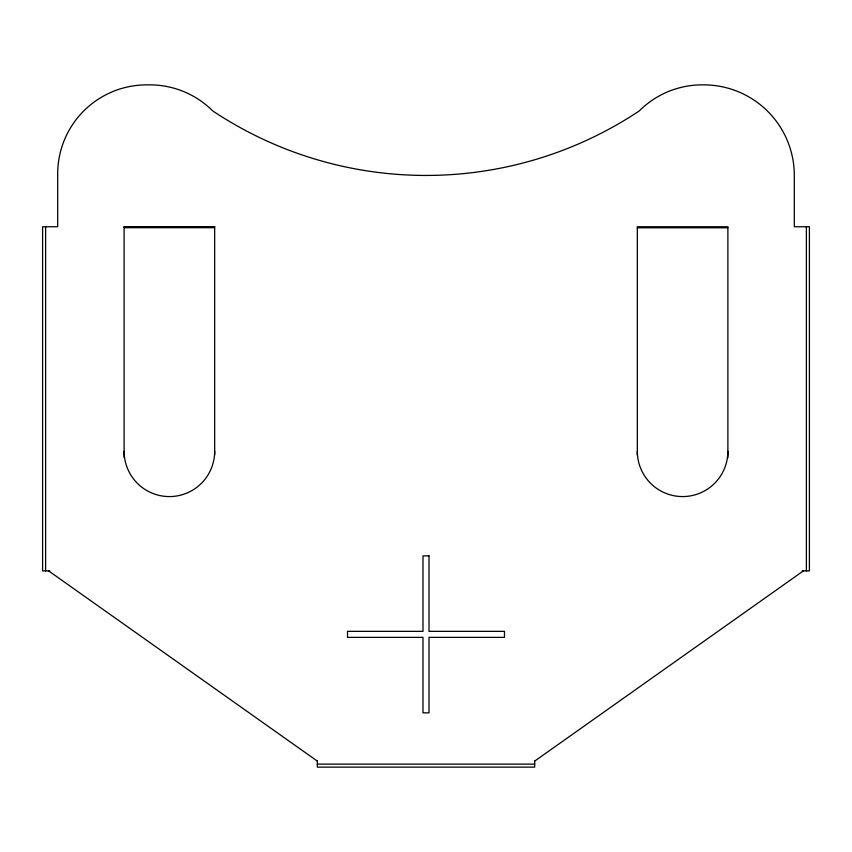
<?xml version="1.0" encoding="UTF-8"?>
<svg xmlns="http://www.w3.org/2000/svg" width="852" height="852" viewBox="0 0 852 852"><rect width="100%" height="100%" fill="white"/><g stroke="black" fill="none" stroke-linecap="round" stroke-linejoin="round"><path stroke-width="1.28" d="M534.683 761.102L803.361 570.904M124.115 457.567L124.115 226.664L214.672 226.664L214.672 454.947M124.115 226.749L214.672 226.749M124.115 227.697L214.672 227.697M637.328 227.782L727.885 227.782M49.81 570.904L42.6 570.904L42.6 226.749L57.691 226.749L57.691 175.427A89.055 89.055 0 0 1 148.259 84.87A89.055 89.055 0 0 1 212.755 110.941A384.774 384.774 0 0 0 639.245 110.941A89.055 89.055 0 0 1 703.741 84.87A90.568 90.568 0 0 1 794.309 175.427L794.309 226.749L809.4 226.749L809.4 570.904L802.19 570.904M317.317 764.116L534.683 764.116M48.639 570.904L317.317 761.102M806.386 226.749L806.386 570.904M727.885 457.652L727.885 226.749L637.328 226.749L637.328 455.032M534.683 760.485L534.683 767.13L317.317 767.13L317.317 760.485M45.614 226.749L45.614 570.904M727.885 451.294A45.284 45.284 0 0 1 682.601 496.578A45.284 45.284 0 0 1 637.328 451.294M214.672 451.294A45.284 45.284 0 0 1 169.399 496.578A45.284 45.284 0 0 1 124.115 451.294M429.014 555.866L422.986 555.866L422.986 631.343L347.51 631.343L347.51 637.371L422.986 637.371L422.986 712.847L429.014 712.847L429.014 637.371L504.49 637.371L504.49 631.343L429.014 631.343L429.014 555.866"/></g></svg>
